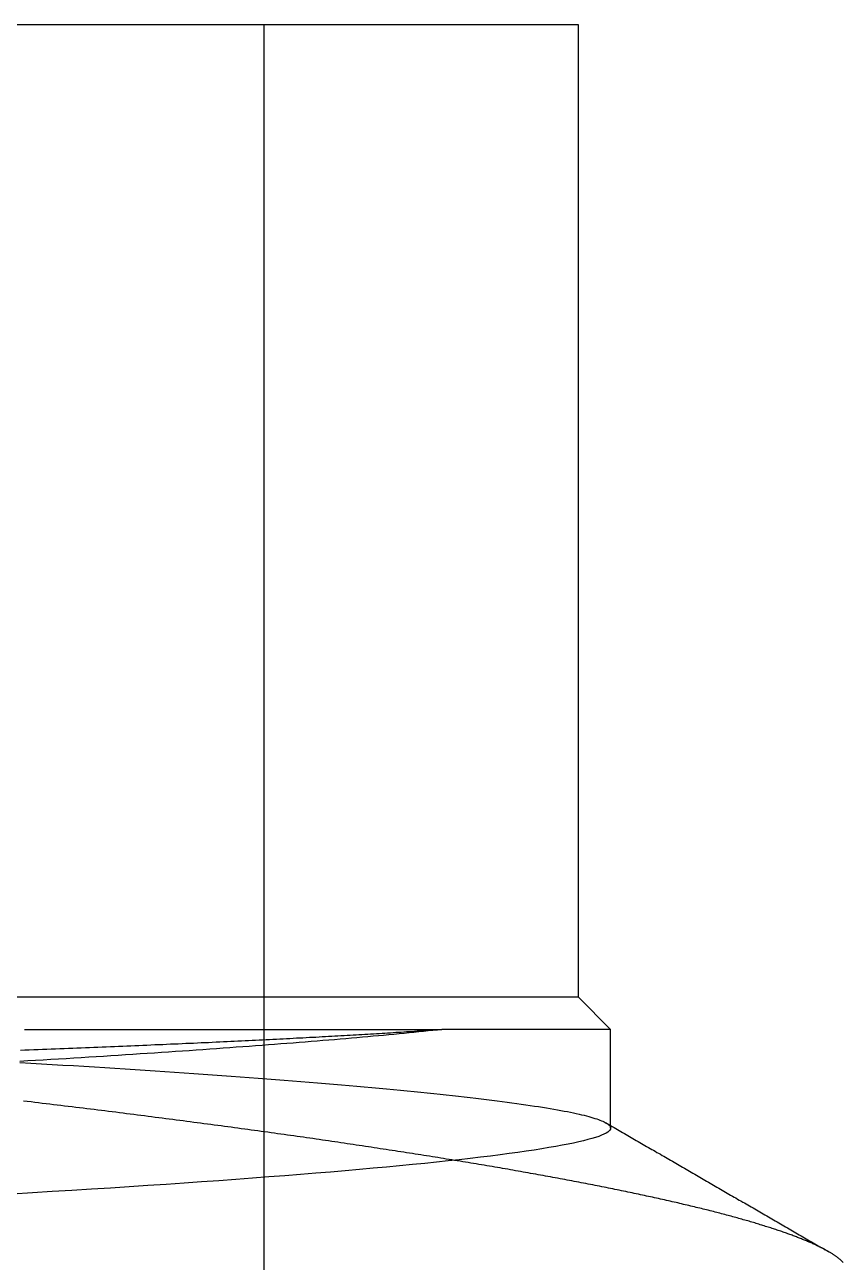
# Model space of a CAD drawing. Header units: millimetres. Extents: x 0 to 36.4, y -3.4 to 62.
# Drawn here: x 34.75 to 35.845, y 60.365 to 62.019 of the extents above; entities that cross this region are included whole.
import ezdxf

# ---------------------------------------------------------------- set-up
doc = ezdxf.new("R2010")
doc.units = ezdxf.units.MM

msp = doc.modelspace()

# ---------------------------------------------------------------- linework, layer by layer
at = {"color": 7, "linetype": 'Continuous'}
for p, q in [((35.4906, 62.0192), (32.7406, 62.0192)), ((35.0706, 60.0192), (35.0706, 62.0192)), ((35.4906, 60.7192), (35.4906, 62.0192)), ((35.4906, 60.7192), (32.7406, 60.7192)), ((35.4906, 60.7192), (35.5337, 60.6761)), ((34.7499, 60.6761), (34.7616, 60.6761)), ((34.7616, 60.6761), (34.7732, 60.6761)), ((34.7732, 60.6761), (34.7848, 60.6761)), ((34.7848, 60.6761), (34.7963, 60.6761)), ((34.7963, 60.6761), (34.8077, 60.6761)), ((34.8077, 60.6761), (34.819, 60.6761)), ((34.819, 60.6761), (34.8303, 60.6761)), ((34.8303, 60.6761), (34.8415, 60.6761)), ((34.8415, 60.6761), (34.8526, 60.6761)), ((34.8526, 60.6761), (34.8636, 60.6761)), ((34.8636, 60.6761), (34.8745, 60.6761)), ((34.8745, 60.6761), (34.8854, 60.6761)), ((34.8854, 60.6761), (34.8962, 60.6761)), ((34.8962, 60.6761), (34.9069, 60.6761)), ((34.9069, 60.6761), (34.9176, 60.6761)), ((34.9176, 60.6761), (34.9281, 60.6761)), ((34.9281, 60.6761), (34.9386, 60.6761)), ((34.9386, 60.6761), (34.949, 60.6761)), ((34.949, 60.6761), (34.9593, 60.6761)), ((34.9593, 60.6761), (34.9695, 60.6761)), ((34.9695, 60.6761), (34.9797, 60.6761)), ((34.9797, 60.6761), (34.9897, 60.6761)), ((34.9897, 60.6761), (34.9997, 60.6761)), ((34.9997, 60.6761), (35.0096, 60.6761)), ((35.0096, 60.6761), (35.0194, 60.6761)), ((35.0194, 60.6761), (35.0292, 60.6761)), ((35.0292, 60.6761), (35.0388, 60.6761)), ((35.0388, 60.6761), (35.0484, 60.6761)), ((35.0484, 60.6761), (35.0579, 60.6761)), ((35.0579, 60.6761), (35.0673, 60.6761)), ((35.0673, 60.6761), (35.0766, 60.6761)), ((35.0766, 60.6761), (35.0858, 60.6761)), ((35.0858, 60.6761), (35.095, 60.6761)), ((35.095, 60.6761), (35.104, 60.6761)), ((35.104, 60.6761), (35.113, 60.6761)), ((35.113, 60.6761), (35.1219, 60.6761)), ((35.1219, 60.6761), (35.1307, 60.6761)), ((35.1307, 60.6761), (35.1394, 60.6761)), ((35.1394, 60.6761), (35.148, 60.6761)), ((35.148, 60.6761), (35.1565, 60.6761)), ((35.1565, 60.6761), (35.1649, 60.6761)), ((35.1649, 60.6761), (35.1733, 60.6761)), ((35.1733, 60.6761), (35.1816, 60.6761)), ((35.1816, 60.6761), (35.1897, 60.6761)), ((35.1897, 60.6761), (35.1978, 60.6761)), ((35.1978, 60.6761), (35.2058, 60.6761)), ((35.2058, 60.6761), (35.2137, 60.6761)), ((35.2137, 60.6761), (35.2215, 60.6761)), ((35.2215, 60.6761), (35.2293, 60.6761)), ((35.2293, 60.6761), (35.2369, 60.6761)), ((35.2369, 60.6761), (35.2444, 60.6761)), ((35.2444, 60.6761), (35.2519, 60.6761)), ((35.2538, 60.6724), (35.2502, 60.6722)), ((35.2519, 60.6761), (35.2592, 60.6761)), ((35.2574, 60.6726), (35.2538, 60.6724)), ((35.2609, 60.6729), (35.2574, 60.6726)), ((35.2592, 60.6761), (35.2665, 60.6761)), ((35.2644, 60.6731), (35.2609, 60.6729)), ((35.2679, 60.6733), (35.2644, 60.6731)), ((35.2665, 60.6761), (35.2737, 60.6761)), ((35.2714, 60.6736), (35.2679, 60.6733)), ((35.2771, 60.6729), (35.2706, 60.6723)), ((35.2749, 60.6738), (35.2714, 60.6736)), ((35.2737, 60.6761), (35.2807, 60.6761)), ((35.2783, 60.674), (35.2749, 60.6738)), ((35.2835, 60.6735), (35.2771, 60.6729)), ((35.2817, 60.6743), (35.2783, 60.674)), ((35.2807, 60.6761), (35.2877, 60.6761)), ((35.2851, 60.6745), (35.2817, 60.6743)), ((35.2897, 60.6742), (35.2835, 60.6735)), ((35.2885, 60.6747), (35.2851, 60.6745)), ((35.2877, 60.6761), (35.2946, 60.6761)), ((35.2918, 60.6749), (35.2885, 60.6747)), ((35.296, 60.6748), (35.2897, 60.6742)), ((35.2951, 60.6752), (35.2918, 60.6749)), ((35.2946, 60.6761), (35.3014, 60.6761)), ((35.2984, 60.6754), (35.2951, 60.6752)), ((35.3021, 60.6755), (35.296, 60.6748)), ((35.3017, 60.6756), (35.2984, 60.6754)), ((35.3014, 60.6761), (35.3081, 60.6761)), ((35.3049, 60.6759), (35.3017, 60.6756)), ((35.3081, 60.6761), (35.3021, 60.6755)), ((35.3081, 60.6761), (35.3049, 60.6759)), ((35.3116, 60.6761), (35.3081, 60.6761)), ((35.315, 60.6761), (35.3116, 60.6761)), ((35.3184, 60.6761), (35.315, 60.6761)), ((35.3218, 60.6761), (35.3184, 60.6761)), ((35.3252, 60.6761), (35.3218, 60.6761)), ((35.3285, 60.6761), (35.3252, 60.6761)), ((35.3318, 60.6761), (35.3285, 60.6761)), ((35.3351, 60.6761), (35.3318, 60.6761)), ((35.3384, 60.6761), (35.3351, 60.6761)), ((35.3416, 60.6761), (35.3384, 60.6761)), ((35.3448, 60.6761), (35.3416, 60.6761)), ((35.348, 60.6761), (35.3448, 60.6761)), ((35.3511, 60.6761), (35.348, 60.6761)), ((35.3543, 60.6761), (35.3511, 60.6761)), ((35.3574, 60.6761), (35.3543, 60.6761)), ((35.3604, 60.6761), (35.3574, 60.6761)), ((35.3635, 60.6761), (35.3604, 60.6761)), ((35.3665, 60.6761), (35.3635, 60.6761)), ((35.3695, 60.6761), (35.3665, 60.6761)), ((35.3725, 60.6761), (35.3695, 60.6761)), ((35.3754, 60.6761), (35.3725, 60.6761)), ((35.3783, 60.6761), (35.3754, 60.6761)), ((35.3812, 60.6761), (35.3783, 60.6761)), ((35.3841, 60.6761), (35.3812, 60.6761)), ((35.3869, 60.6761), (35.3841, 60.6761)), ((35.3897, 60.6761), (35.3869, 60.6761)), ((35.3925, 60.6761), (35.3897, 60.6761)), ((35.3953, 60.6761), (35.3925, 60.6761)), ((35.398, 60.6761), (35.3953, 60.6761)), ((35.4007, 60.6761), (35.398, 60.6761)), ((35.4034, 60.6761), (35.4007, 60.6761)), ((35.4061, 60.6761), (35.4034, 60.6761)), ((35.4087, 60.6761), (35.4061, 60.6761)), ((35.4113, 60.6761), (35.4087, 60.6761)), ((35.4138, 60.6761), (35.4113, 60.6761)), ((35.4164, 60.6761), (35.4138, 60.6761)), ((35.4189, 60.6761), (35.4164, 60.6761)), ((35.4214, 60.6761), (35.4189, 60.6761)), ((35.4239, 60.6761), (35.4214, 60.6761)), ((35.4263, 60.6761), (35.4239, 60.6761)), ((35.4287, 60.6761), (35.4263, 60.6761)), ((35.4311, 60.6761), (35.4287, 60.6761)), ((35.4335, 60.6761), (35.4311, 60.6761)), ((35.4358, 60.6761), (35.4335, 60.6761)), ((35.4381, 60.6761), (35.4358, 60.6761)), ((35.4404, 60.6761), (35.4381, 60.6761)), ((35.4426, 60.6761), (35.4404, 60.6761)), ((35.4448, 60.6761), (35.4426, 60.6761)), ((35.447, 60.6761), (35.4448, 60.6761)), ((35.4492, 60.6761), (35.447, 60.6761)), ((35.4514, 60.6761), (35.4492, 60.6761)), ((35.4535, 60.6761), (35.4514, 60.6761)), ((35.4556, 60.6761), (35.4535, 60.6761)), ((35.4576, 60.6761), (35.4556, 60.6761)), ((35.4597, 60.6761), (35.4576, 60.6761)), ((35.4617, 60.6761), (35.4597, 60.6761)), ((35.4636, 60.6761), (35.4617, 60.6761)), ((35.4656, 60.6761), (35.4636, 60.6761)), ((35.4675, 60.6761), (35.4656, 60.6761)), ((35.4694, 60.6761), (35.4675, 60.6761)), ((35.4713, 60.6761), (35.4694, 60.6761)), ((35.4731, 60.6761), (35.4713, 60.6761)), ((35.4749, 60.6761), (35.4731, 60.6761)), ((35.4767, 60.6761), (35.4749, 60.6761)), ((35.4785, 60.6761), (35.4767, 60.6761)), ((35.4802, 60.6761), (35.4785, 60.6761)), ((35.4819, 60.6761), (35.4802, 60.6761)), ((35.4836, 60.6761), (35.4819, 60.6761)), ((35.4853, 60.6761), (35.4836, 60.6761)), ((35.4869, 60.6761), (35.4853, 60.6761)), ((35.4885, 60.6761), (35.4869, 60.6761)), ((35.49, 60.6761), (35.4885, 60.6761)), ((35.4916, 60.6761), (35.49, 60.6761)), ((35.4931, 60.6761), (35.4916, 60.6761)), ((35.4946, 60.6761), (35.4931, 60.6761)), ((35.496, 60.6761), (35.4946, 60.6761)), ((35.4975, 60.6761), (35.496, 60.6761)), ((35.4989, 60.6761), (35.4975, 60.6761)), ((35.5003, 60.6761), (35.4989, 60.6761)), ((35.5016, 60.6761), (35.5003, 60.6761)), ((35.5029, 60.6761), (35.5016, 60.6761)), ((35.5042, 60.6761), (35.5029, 60.6761)), ((35.5055, 60.6761), (35.5042, 60.6761)), ((35.5067, 60.6761), (35.5055, 60.6761)), ((35.5079, 60.6761), (35.5067, 60.6761)), ((35.5091, 60.6761), (35.5079, 60.6761)), ((35.5103, 60.6761), (35.5091, 60.6761)), ((35.5114, 60.6761), (35.5103, 60.6761)), ((35.5125, 60.6761), (35.5114, 60.6761)), ((35.5136, 60.6761), (35.5125, 60.6761)), ((35.5146, 60.6761), (35.5136, 60.6761)), ((35.5156, 60.6761), (35.5146, 60.6761)), ((35.5166, 60.6761), (35.5156, 60.6761)), ((35.5176, 60.6761), (35.5166, 60.6761)), ((35.5185, 60.6761), (35.5176, 60.6761)), ((35.5194, 60.6761), (35.5185, 60.6761)), ((35.5203, 60.6761), (35.5194, 60.6761)), ((35.5212, 60.6761), (35.5203, 60.6761)), ((35.522, 60.6761), (35.5212, 60.6761)), ((35.5228, 60.6761), (35.522, 60.6761)), ((35.5235, 60.6761), (35.5228, 60.6761)), ((35.5243, 60.6761), (35.5235, 60.6761)), ((35.525, 60.6761), (35.5243, 60.6761)), ((35.5257, 60.6761), (35.525, 60.6761)), ((35.5263, 60.6761), (35.5257, 60.6761)), ((35.527, 60.6761), (35.5263, 60.6761)), ((35.5276, 60.6761), (35.527, 60.6761)), ((35.5281, 60.6761), (35.5276, 60.6761)), ((35.5287, 60.6761), (35.5281, 60.6761)), ((35.5292, 60.6761), (35.5287, 60.6761)), ((35.5297, 60.6761), (35.5292, 60.6761)), ((35.5301, 60.6761), (35.5297, 60.6761)), ((35.5306, 60.6761), (35.5301, 60.6761)), ((35.531, 60.6761), (35.5306, 60.6761)), ((35.5313, 60.6761), (35.531, 60.6761)), ((35.5317, 60.6761), (35.5313, 60.6761)), ((35.532, 60.6761), (35.5317, 60.6761)), ((35.5323, 60.6761), (35.532, 60.6761)), ((35.5326, 60.6761), (35.5323, 60.6761)), ((35.5328, 60.6761), (35.5326, 60.6761)), ((35.533, 60.6761), (35.5328, 60.6761)), ((35.5332, 60.6761), (35.533, 60.6761)), ((35.5334, 60.6761), (35.5332, 60.6761)), ((35.5336, 60.6761), (35.5334, 60.6761)), ((35.5337, 60.6761), (35.5336, 60.6761)), ((35.5337, 60.5445), (35.5337, 60.6761)), ((34.9347, 60.6559), (34.9295, 60.6557)), ((34.9399, 60.6561), (34.9347, 60.6559)), ((34.9452, 60.6564), (34.9399, 60.6561)), ((34.9503, 60.6566), (34.9452, 60.6564)), ((34.9555, 60.6568), (34.9503, 60.6566)), ((34.9607, 60.657), (34.9555, 60.6568)), ((34.9658, 60.6573), (34.9607, 60.657)), ((34.9709, 60.6575), (34.9658, 60.6573)), ((34.976, 60.6577), (34.9709, 60.6575)), ((34.981, 60.658), (34.976, 60.6577)), ((34.9861, 60.6582), (34.981, 60.658)), ((34.9911, 60.6584), (34.9861, 60.6582)), ((34.9961, 60.6586), (34.9911, 60.6584)), ((35.001, 60.6589), (34.9961, 60.6586)), ((35.006, 60.6591), (35.001, 60.6589)), ((35.0109, 60.6593), (35.006, 60.6591)), ((35.0158, 60.6595), (35.0109, 60.6593)), ((35.0207, 60.6598), (35.0158, 60.6595)), ((35.0256, 60.66), (35.0207, 60.6598)), ((35.0304, 60.6602), (35.0256, 60.66)), ((35.0352, 60.6605), (35.0304, 60.6602)), ((35.04, 60.6607), (35.0352, 60.6605)), ((35.0448, 60.6609), (35.04, 60.6607)), ((35.0495, 60.6612), (35.0448, 60.6609)), ((35.0542, 60.6614), (35.0495, 60.6612)), ((35.0589, 60.6616), (35.0542, 60.6614)), ((35.0636, 60.6618), (35.0589, 60.6616)), ((35.0683, 60.6621), (35.0636, 60.6618)), ((35.0729, 60.6623), (35.0683, 60.6621)), ((35.0775, 60.6625), (35.0729, 60.6623)), ((35.0844, 60.6562), (35.076, 60.6556)), ((35.0821, 60.6628), (35.0775, 60.6625)), ((35.0867, 60.663), (35.0821, 60.6628)), ((35.0927, 60.6569), (35.0844, 60.6562)), ((35.0912, 60.6632), (35.0867, 60.663)), ((35.0957, 60.6634), (35.0912, 60.6632)), ((35.1009, 60.6575), (35.0927, 60.6569)), ((35.1002, 60.6637), (35.0957, 60.6634)), ((35.1047, 60.6639), (35.1002, 60.6637)), ((35.1091, 60.6581), (35.1009, 60.6575)), ((35.1091, 60.6641), (35.1047, 60.6639)), ((35.1136, 60.6644), (35.1091, 60.6641)), ((35.1172, 60.6588), (35.1091, 60.6581)), ((35.118, 60.6646), (35.1136, 60.6644)), ((35.1253, 60.6594), (35.1172, 60.6588)), ((35.1223, 60.6648), (35.118, 60.6646)), ((35.1267, 60.665), (35.1223, 60.6648)), ((35.1332, 60.6601), (35.1253, 60.6594)), ((35.131, 60.6653), (35.1267, 60.665)), ((35.1353, 60.6655), (35.131, 60.6653)), ((35.1411, 60.6607), (35.1332, 60.6601)), ((35.1396, 60.6657), (35.1353, 60.6655)), ((35.1439, 60.666), (35.1396, 60.6657)), ((35.149, 60.6614), (35.1411, 60.6607)), ((35.1481, 60.6662), (35.1439, 60.666)), ((35.1524, 60.6664), (35.1481, 60.6662)), ((35.1567, 60.662), (35.149, 60.6614)), ((35.1566, 60.6667), (35.1524, 60.6664)), ((35.1607, 60.6669), (35.1566, 60.6667)), ((35.1644, 60.6626), (35.1567, 60.662)), ((35.1649, 60.6671), (35.1607, 60.6669)), ((35.172, 60.6633), (35.1644, 60.6626)), ((35.169, 60.6673), (35.1649, 60.6671)), ((35.1731, 60.6676), (35.169, 60.6673)), ((35.1796, 60.6639), (35.172, 60.6633)), ((35.1772, 60.6678), (35.1731, 60.6676)), ((35.1812, 60.668), (35.1772, 60.6678)), ((35.187, 60.6646), (35.1796, 60.6639)), ((35.1853, 60.6683), (35.1812, 60.668)), ((35.1893, 60.6685), (35.1853, 60.6683)), ((35.1944, 60.6652), (35.187, 60.6646)), ((35.1933, 60.6687), (35.1893, 60.6685)), ((35.1972, 60.669), (35.1933, 60.6687)), ((35.2017, 60.6658), (35.1944, 60.6652)), ((35.2012, 60.6692), (35.1972, 60.669)), ((35.2051, 60.6694), (35.2012, 60.6692)), ((35.209, 60.6665), (35.2017, 60.6658)), ((35.209, 60.6696), (35.2051, 60.6694)), ((35.2128, 60.6699), (35.209, 60.6696)), ((35.2161, 60.6671), (35.209, 60.6665)), ((35.2167, 60.6701), (35.2128, 60.6699)), ((35.2232, 60.6678), (35.2161, 60.6671)), ((35.2205, 60.6703), (35.2167, 60.6701)), ((35.2243, 60.6706), (35.2205, 60.6703)), ((35.2302, 60.6684), (35.2232, 60.6678)), ((35.228, 60.6708), (35.2243, 60.6706)), ((35.2318, 60.671), (35.228, 60.6708)), ((35.2371, 60.6691), (35.2302, 60.6684)), ((35.2355, 60.6713), (35.2318, 60.671)), ((35.2392, 60.6715), (35.2355, 60.6713)), ((35.244, 60.6697), (35.2371, 60.6691)), ((35.2429, 60.6717), (35.2392, 60.6715)), ((35.2465, 60.672), (35.2429, 60.6717)), ((35.2508, 60.6703), (35.244, 60.6697)), ((35.2502, 60.6722), (35.2465, 60.672)), ((35.2575, 60.671), (35.2508, 60.6703)), ((35.2641, 60.6716), (35.2575, 60.671)), ((35.2706, 60.6723), (35.2641, 60.6716)), ((34.7504, 60.6485), (34.7445, 60.6483)), ((34.7563, 60.6487), (34.7504, 60.6485)), ((34.7622, 60.6489), (34.7563, 60.6487)), ((34.7681, 60.6492), (34.7622, 60.6489)), ((34.7739, 60.6494), (34.7681, 60.6492)), ((34.7797, 60.6496), (34.7739, 60.6494)), ((34.7855, 60.6498), (34.7797, 60.6496)), ((34.7913, 60.6501), (34.7855, 60.6498)), ((34.7971, 60.6503), (34.7913, 60.6501)), ((34.8028, 60.6505), (34.7971, 60.6503)), ((34.8086, 60.6507), (34.8028, 60.6505)), ((34.8143, 60.651), (34.8086, 60.6507)), ((34.82, 60.6512), (34.8143, 60.651)), ((34.8256, 60.6514), (34.82, 60.6512)), ((34.8313, 60.6516), (34.8256, 60.6514)), ((34.8369, 60.6518), (34.8313, 60.6516)), ((34.8457, 60.6397), (34.8358, 60.6391)), ((34.8425, 60.6521), (34.8369, 60.6518)), ((34.8481, 60.6523), (34.8425, 60.6521)), ((34.8556, 60.6403), (34.8457, 60.6397)), ((34.8537, 60.6525), (34.8481, 60.6523)), ((34.8592, 60.6527), (34.8537, 60.6525)), ((34.8655, 60.641), (34.8556, 60.6403)), ((34.8647, 60.653), (34.8592, 60.6527)), ((34.8702, 60.6532), (34.8647, 60.653)), ((34.8753, 60.6416), (34.8655, 60.641)), ((34.8757, 60.6534), (34.8702, 60.6532)), ((34.8851, 60.6422), (34.8753, 60.6416)), ((34.8812, 60.6536), (34.8757, 60.6534)), ((34.8866, 60.6539), (34.8812, 60.6536)), ((34.8948, 60.6429), (34.8851, 60.6422)), ((34.8921, 60.6541), (34.8866, 60.6539)), ((34.8975, 60.6543), (34.8921, 60.6541)), ((34.9044, 60.6435), (34.8948, 60.6429)), ((34.9028, 60.6545), (34.8975, 60.6543)), ((34.9082, 60.6548), (34.9028, 60.6545)), ((34.914, 60.6441), (34.9044, 60.6435)), ((34.9136, 60.655), (34.9082, 60.6548)), ((34.9189, 60.6552), (34.9136, 60.655)), ((34.9235, 60.6447), (34.914, 60.6441)), ((34.9242, 60.6555), (34.9189, 60.6552)), ((34.933, 60.6454), (34.9235, 60.6447)), ((34.9295, 60.6557), (34.9242, 60.6555)), ((34.9424, 60.646), (34.933, 60.6454)), ((34.9517, 60.6466), (34.9424, 60.646)), ((34.961, 60.6473), (34.9517, 60.6466)), ((34.9702, 60.6479), (34.961, 60.6473)), ((34.9794, 60.6486), (34.9702, 60.6479)), ((34.9885, 60.6492), (34.9794, 60.6486)), ((34.9975, 60.6498), (34.9885, 60.6492)), ((35.0065, 60.6505), (34.9975, 60.6498)), ((35.0154, 60.6511), (35.0065, 60.6505)), ((35.0243, 60.6517), (35.0154, 60.6511)), ((35.033, 60.6524), (35.0243, 60.6517)), ((35.0418, 60.653), (35.033, 60.6524)), ((35.0504, 60.6537), (35.0418, 60.653)), ((35.059, 60.6543), (35.0504, 60.6537)), ((35.0675, 60.6549), (35.059, 60.6543)), ((35.076, 60.6556), (35.0675, 60.6549)), ((34.7435, 60.6322), (34.7581, 60.6313)), ((34.7541, 60.6341), (34.7436, 60.6335)), ((34.7645, 60.6347), (34.7541, 60.6341)), ((34.7581, 60.6313), (34.7726, 60.6304)), ((34.7748, 60.6354), (34.7645, 60.6347)), ((34.7726, 60.6304), (34.7869, 60.6296)), ((34.7851, 60.636), (34.7748, 60.6354)), ((34.7953, 60.6366), (34.7851, 60.636)), ((34.7869, 60.6296), (34.8012, 60.6287)), ((34.8055, 60.6372), (34.7953, 60.6366)), ((34.8012, 60.6287), (34.8153, 60.6279)), ((34.8156, 60.6378), (34.8055, 60.6372)), ((34.8153, 60.6279), (34.8293, 60.627)), ((34.8257, 60.6385), (34.8156, 60.6378)), ((34.8358, 60.6391), (34.8257, 60.6385)), ((34.8293, 60.627), (34.8433, 60.6261)), ((34.8433, 60.6261), (34.8571, 60.6252)), ((34.8571, 60.6252), (34.8708, 60.6244)), ((34.8708, 60.6244), (34.8844, 60.6235)), ((34.8844, 60.6235), (34.8979, 60.6226)), ((34.8979, 60.6226), (34.9112, 60.6217)), ((34.9112, 60.6217), (34.9245, 60.6209)), ((34.9245, 60.6209), (34.9376, 60.62)), ((34.9376, 60.62), (34.9506, 60.6191)), ((34.9506, 60.6191), (34.9635, 60.6182)), ((34.9635, 60.6182), (34.9763, 60.6173)), ((34.9763, 60.6173), (34.989, 60.6164)), ((34.989, 60.6164), (35.0015, 60.6155)), ((35.0015, 60.6155), (35.0139, 60.6147)), ((35.0139, 60.6147), (35.0262, 60.6138)), ((35.0262, 60.6138), (35.0383, 60.6129)), ((35.0383, 60.6129), (35.0503, 60.612)), ((35.0503, 60.612), (35.0622, 60.6111)), ((35.0622, 60.6111), (35.0739, 60.6102)), ((35.0739, 60.6102), (35.0856, 60.6093)), ((35.0856, 60.6093), (35.0971, 60.6084)), ((35.0971, 60.6084), (35.1084, 60.6075)), ((35.1084, 60.6075), (35.1196, 60.6066)), ((35.1196, 60.6066), (35.1307, 60.6057)), ((35.1307, 60.6057), (35.1416, 60.6048)), ((35.1416, 60.6048), (35.1524, 60.6039)), ((35.1524, 60.6039), (35.1631, 60.603)), ((35.1631, 60.603), (35.1736, 60.6021)), ((35.1736, 60.6021), (35.184, 60.6012)), ((35.184, 60.6012), (35.1942, 60.6004)), ((35.1942, 60.6004), (35.2043, 60.5995)), ((35.2043, 60.5995), (35.2143, 60.5986)), ((35.2143, 60.5986), (35.2241, 60.5977)), ((35.2241, 60.5977), (35.2338, 60.5968)), ((35.2338, 60.5968), (35.2433, 60.5959)), ((35.2433, 60.5959), (35.2526, 60.595)), ((35.2526, 60.595), (35.2618, 60.5941)), ((35.2618, 60.5941), (35.2709, 60.5932)), ((35.2709, 60.5932), (35.2798, 60.5923)), ((35.2798, 60.5923), (35.2886, 60.5914)), ((35.2886, 60.5914), (35.2972, 60.5905)), ((35.2972, 60.5905), (35.3057, 60.5896)), ((34.7536, 60.5799), (34.7486, 60.5805)), ((34.7586, 60.5793), (34.7536, 60.5799)), ((34.7636, 60.5787), (34.7586, 60.5793)), ((34.7686, 60.5781), (34.7636, 60.5787)), ((34.7736, 60.5775), (34.7686, 60.5781)), ((34.7786, 60.5769), (34.7736, 60.5775)), ((34.7836, 60.5763), (34.7786, 60.5769)), ((34.7886, 60.5757), (34.7836, 60.5763)), ((34.7936, 60.5751), (34.7886, 60.5757)), ((34.7985, 60.5745), (34.7936, 60.5751)), ((34.8035, 60.5739), (34.7985, 60.5745)), ((34.8084, 60.5733), (34.8035, 60.5739)), ((34.8134, 60.5727), (34.8084, 60.5733)), ((35.3057, 60.5896), (35.314, 60.5888)), ((35.314, 60.5888), (35.3222, 60.5879)), ((35.3222, 60.5879), (35.3302, 60.587)), ((35.3302, 60.587), (35.338, 60.5861)), ((35.338, 60.5861), (35.3458, 60.5852)), ((35.3458, 60.5852), (35.3533, 60.5843)), ((35.3533, 60.5843), (35.3607, 60.5835)), ((35.3607, 60.5835), (35.3679, 60.5826)), ((35.3679, 60.5826), (35.375, 60.5817)), ((35.375, 60.5817), (35.382, 60.5808)), ((35.382, 60.5808), (35.3887, 60.58)), ((35.3887, 60.58), (35.3954, 60.5791)), ((35.3954, 60.5791), (35.4018, 60.5782)), ((35.4018, 60.5782), (35.4081, 60.5774)), ((35.4081, 60.5774), (35.4143, 60.5765)), ((35.4143, 60.5765), (35.4203, 60.5757)), ((35.4203, 60.5757), (35.4261, 60.5748)), ((35.4261, 60.5748), (35.4318, 60.5739)), ((35.4318, 60.5739), (35.4373, 60.5731)), ((35.4373, 60.5731), (35.4427, 60.5722)), ((34.8183, 60.5721), (34.8134, 60.5727)), ((34.8232, 60.5715), (34.8183, 60.5721)), ((34.8281, 60.5709), (34.8232, 60.5715)), ((34.833, 60.5703), (34.8281, 60.5709)), ((34.8379, 60.5697), (34.833, 60.5703)), ((34.8428, 60.5691), (34.8379, 60.5697)), ((34.8477, 60.5685), (34.8428, 60.5691)), ((34.8526, 60.5679), (34.8477, 60.5685)), ((34.8574, 60.5673), (34.8526, 60.5679)), ((34.8623, 60.5667), (34.8574, 60.5673)), ((34.8671, 60.5661), (34.8623, 60.5667)), ((34.872, 60.5655), (34.8671, 60.5661)), ((34.8768, 60.5649), (34.872, 60.5655)), ((34.8816, 60.5643), (34.8768, 60.5649)), ((34.8864, 60.5637), (34.8816, 60.5643)), ((34.8912, 60.5631), (34.8864, 60.5637)), ((34.896, 60.5625), (34.8912, 60.5631)), ((34.9008, 60.5619), (34.896, 60.5625)), ((34.9056, 60.5613), (34.9008, 60.5619)), ((34.9103, 60.5606), (34.9056, 60.5613)), ((34.9151, 60.56), (34.9103, 60.5606)), ((34.9198, 60.5594), (34.9151, 60.56)), ((34.9246, 60.5588), (34.9198, 60.5594)), ((34.9293, 60.5582), (34.9246, 60.5588)), ((34.934, 60.5576), (34.9293, 60.5582)), ((34.9387, 60.557), (34.934, 60.5576)), ((34.9434, 60.5564), (34.9387, 60.557)), ((35.4427, 60.5722), (35.4479, 60.5714)), ((35.4479, 60.5714), (35.453, 60.5706)), ((35.453, 60.5706), (35.4579, 60.5697)), ((35.4579, 60.5697), (35.4626, 60.5689)), ((35.4626, 60.5689), (35.4672, 60.568)), ((35.4672, 60.568), (35.4716, 60.5672)), ((35.4716, 60.5672), (35.4759, 60.5664)), ((35.4759, 60.5664), (35.48, 60.5655)), ((35.48, 60.5655), (35.484, 60.5647)), ((35.484, 60.5647), (35.4878, 60.5639)), ((35.4878, 60.5639), (35.4915, 60.5631)), ((35.4915, 60.5631), (35.495, 60.5623)), ((35.495, 60.5623), (35.4983, 60.5615)), ((35.4983, 60.5615), (35.5015, 60.5606)), ((35.5015, 60.5606), (35.5045, 60.5598)), ((35.5045, 60.5598), (35.5074, 60.559)), ((35.5074, 60.559), (35.5101, 60.5582)), ((35.5101, 60.5582), (35.5127, 60.5574)), ((35.5127, 60.5574), (35.5151, 60.5567)), ((35.5151, 60.5567), (35.5174, 60.5559)), ((34.9481, 60.5558), (34.9434, 60.5564)), ((34.9528, 60.5552), (34.9481, 60.5558)), ((34.9575, 60.5546), (34.9528, 60.5552)), ((34.9621, 60.554), (34.9575, 60.5546)), ((34.9668, 60.5534), (34.9621, 60.554)), ((34.9714, 60.5528), (34.9668, 60.5534)), ((34.9761, 60.5521), (34.9714, 60.5528)), ((34.9807, 60.5515), (34.9761, 60.5521)), ((34.9853, 60.5509), (34.9807, 60.5515)), ((34.9899, 60.5503), (34.9853, 60.5509)), ((34.9945, 60.5497), (34.9899, 60.5503)), ((34.9991, 60.5491), (34.9945, 60.5497)), ((35.0036, 60.5485), (34.9991, 60.5491)), ((35.0082, 60.5479), (35.0036, 60.5485)), ((35.0127, 60.5473), (35.0082, 60.5479)), ((35.0173, 60.5467), (35.0127, 60.5473)), ((35.0218, 60.5461), (35.0173, 60.5467)), ((35.0263, 60.5455), (35.0218, 60.5461)), ((35.0308, 60.5448), (35.0263, 60.5455)), ((35.0353, 60.5442), (35.0308, 60.5448)), ((35.0398, 60.5436), (35.0353, 60.5442)), ((35.0443, 60.543), (35.0398, 60.5436)), ((35.0487, 60.5424), (35.0443, 60.543)), ((35.0532, 60.5418), (35.0487, 60.5424)), ((35.0576, 60.5412), (35.0532, 60.5418)), ((35.062, 60.5406), (35.0576, 60.5412)), ((35.0665, 60.54), (35.062, 60.5406)), ((35.0709, 60.5394), (35.0665, 60.54)), ((35.5174, 60.5559), (35.5195, 60.5551)), ((35.5195, 60.5551), (35.5215, 60.5543)), ((35.5215, 60.5543), (35.5233, 60.5535)), ((35.5233, 60.5535), (35.525, 60.5528)), ((35.525, 60.5528), (35.5265, 60.552)), ((35.5265, 60.552), (35.5279, 60.5512)), ((35.5279, 60.5512), (35.5291, 60.5505)), ((35.528, 60.5512), (35.5279, 60.5512)), ((35.528, 60.5512), (35.5282, 60.551)), ((35.5282, 60.551), (35.5284, 60.5509)), ((35.5285, 60.5509), (35.5284, 60.5509)), ((35.5284, 60.5509), (35.5285, 60.5509)), ((35.5285, 60.5509), (35.5286, 60.5508)), ((35.5286, 60.5508), (35.5287, 60.5508)), ((35.5287, 60.5508), (35.5287, 60.5507)), ((35.5287, 60.5508), (35.5289, 60.5506)), ((35.5289, 60.5506), (35.5291, 60.5505)), ((35.5291, 60.5505), (35.5302, 60.5497)), ((35.5292, 60.5505), (35.5291, 60.5505)), ((35.5291, 60.5505), (35.5292, 60.5505)), ((35.5292, 60.5505), (35.5293, 60.5504)), ((35.5293, 60.5504), (35.5294, 60.5504)), ((35.5294, 60.5504), (35.5294, 60.5503)), ((35.5294, 60.5504), (35.5296, 60.5503)), ((35.5296, 60.5503), (35.5296, 60.5502)), ((35.5296, 60.5503), (35.5299, 60.5501)), ((35.5315, 60.5405), (35.5298, 60.5391)), ((35.5299, 60.5501), (35.5301, 60.5499)), ((35.5301, 60.5499), (35.5302, 60.5497)), ((35.5302, 60.5497), (35.5303, 60.5498)), ((35.5302, 60.5497), (35.5311, 60.549)), ((35.5303, 60.5498), (35.5304, 60.5498)), ((35.5304, 60.5498), (35.5306, 60.5497)), ((35.5306, 60.5497), (35.5308, 60.5495)), ((35.5308, 60.5495), (35.5309, 60.5495)), ((35.5309, 60.5495), (35.531, 60.5494)), ((35.531, 60.5494), (35.5311, 60.5494)), ((35.5311, 60.5494), (35.5312, 60.5493)), ((35.5311, 60.549), (35.5319, 60.5482)), ((35.5312, 60.5493), (35.5313, 60.5493)), ((35.5313, 60.5493), (35.5314, 60.5492)), ((35.5314, 60.5492), (35.5316, 60.5492)), ((35.5327, 60.5418), (35.5315, 60.5405)), ((35.5316, 60.5492), (35.5318, 60.549)), ((35.5318, 60.549), (35.5319, 60.5482)), ((35.5319, 60.5482), (35.532, 60.5488)), ((35.5319, 60.5482), (35.5326, 60.5475)), ((35.532, 60.5488), (35.5321, 60.5488)), ((35.5321, 60.5488), (35.5322, 60.5488)), ((35.5322, 60.5488), (35.5322, 60.5487)), ((35.5322, 60.5488), (35.5325, 60.5485)), ((35.5325, 60.5485), (35.5326, 60.5475)), ((35.5326, 60.5475), (35.5329, 60.5483)), ((35.5326, 60.5475), (35.5331, 60.5467)), ((35.5335, 60.5432), (35.5327, 60.5418)), ((35.533, 60.5483), (35.5329, 60.5483)), ((35.5329, 60.5483), (35.533, 60.5483)), ((35.533, 60.5483), (35.5331, 60.5482)), ((35.5331, 60.5482), (35.5332, 60.5482)), ((35.5331, 60.5467), (35.5334, 60.546)), ((35.5332, 60.5482), (35.5332, 60.5481)), ((35.5332, 60.5482), (35.5335, 60.548)), ((35.5334, 60.546), (35.5336, 60.5453)), ((35.5335, 60.548), (35.5336, 60.548)), ((35.5337, 60.5445), (35.5335, 60.5432)), ((35.5336, 60.548), (35.5336, 60.5479)), ((35.5336, 60.5479), (35.5337, 60.5479)), ((35.5336, 60.5453), (35.5337, 60.5445)), ((35.5337, 60.5479), (35.536, 60.5465)), ((35.536, 60.5465), (35.5383, 60.5452)), ((35.5383, 60.5452), (35.5406, 60.5439)), ((35.5406, 60.5439), (35.5429, 60.5426)), ((35.5429, 60.5426), (35.5452, 60.5412)), ((35.5452, 60.5412), (35.5475, 60.5399)), ((35.0753, 60.5388), (35.0709, 60.5394)), ((35.0797, 60.5382), (35.0753, 60.5388)), ((35.084, 60.5375), (35.0797, 60.5382)), ((35.0884, 60.5369), (35.084, 60.5375)), ((35.0927, 60.5363), (35.0884, 60.5369)), ((35.0971, 60.5357), (35.0927, 60.5363)), ((35.1014, 60.5351), (35.0971, 60.5357)), ((35.1057, 60.5345), (35.1014, 60.5351)), ((35.11, 60.5339), (35.1057, 60.5345)), ((35.1143, 60.5333), (35.11, 60.5339)), ((35.1186, 60.5327), (35.1143, 60.5333)), ((35.1228, 60.5321), (35.1186, 60.5327)), ((35.1271, 60.5315), (35.1228, 60.5321)), ((35.1313, 60.5309), (35.1271, 60.5315)), ((35.1356, 60.5303), (35.1313, 60.5309)), ((35.1398, 60.5296), (35.1356, 60.5303)), ((35.144, 60.529), (35.1398, 60.5296)), ((35.1482, 60.5284), (35.144, 60.529)), ((35.1524, 60.5278), (35.1482, 60.5284)), ((35.1565, 60.5272), (35.1524, 60.5278)), ((35.1607, 60.5266), (35.1565, 60.5272)), ((35.1648, 60.526), (35.1607, 60.5266)), ((35.169, 60.5254), (35.1648, 60.526)), ((35.1731, 60.5248), (35.169, 60.5254)), ((35.1772, 60.5242), (35.1731, 60.5248)), ((35.1813, 60.5236), (35.1772, 60.5242)), ((35.1854, 60.523), (35.1813, 60.5236)), ((35.4843, 60.5244), (35.4769, 60.5229)), ((35.4912, 60.526), (35.4843, 60.5244)), ((35.4976, 60.5275), (35.4912, 60.526)), ((35.5034, 60.529), (35.4976, 60.5275)), ((35.5087, 60.5304), (35.5034, 60.529)), ((35.5135, 60.5319), (35.5087, 60.5304)), ((35.5178, 60.5334), (35.5135, 60.5319)), ((35.5216, 60.5348), (35.5178, 60.5334)), ((35.5248, 60.5362), (35.5216, 60.5348)), ((35.5276, 60.5377), (35.5248, 60.5362)), ((35.5298, 60.5391), (35.5276, 60.5377)), ((35.5475, 60.5399), (35.5498, 60.5386)), ((35.5498, 60.5386), (35.5521, 60.5373)), ((35.5521, 60.5373), (35.5544, 60.5359)), ((35.5544, 60.5359), (35.5567, 60.5346)), ((35.5567, 60.5346), (35.5589, 60.5333)), ((35.5589, 60.5333), (35.5612, 60.5319)), ((35.5612, 60.5319), (35.5635, 60.5306)), ((35.5635, 60.5306), (35.5658, 60.5293)), ((35.5658, 60.5293), (35.5681, 60.528)), ((35.5681, 60.528), (35.5704, 60.5266)), ((35.5704, 60.5266), (35.5727, 60.5253)), ((35.5727, 60.5253), (35.575, 60.524)), ((35.575, 60.524), (35.5773, 60.5226)), ((35.1895, 60.5224), (35.1854, 60.523)), ((35.1935, 60.5218), (35.1895, 60.5224)), ((35.1976, 60.5212), (35.1935, 60.5218)), ((35.2016, 60.5206), (35.1976, 60.5212)), ((35.2057, 60.52), (35.2016, 60.5206)), ((35.2097, 60.5194), (35.2057, 60.52)), ((35.2137, 60.5188), (35.2097, 60.5194)), ((35.2177, 60.5182), (35.2137, 60.5188)), ((35.2217, 60.5176), (35.2177, 60.5182)), ((35.2257, 60.5169), (35.2217, 60.5176)), ((35.2296, 60.5163), (35.2257, 60.5169)), ((35.2336, 60.5157), (35.2296, 60.5163)), ((35.2375, 60.5151), (35.2336, 60.5157)), ((35.2415, 60.5145), (35.2375, 60.5151)), ((35.2454, 60.5139), (35.2415, 60.5145)), ((35.2493, 60.5133), (35.2454, 60.5139)), ((35.2532, 60.5127), (35.2493, 60.5133)), ((35.2571, 60.5121), (35.2532, 60.5127)), ((35.2609, 60.5115), (35.2571, 60.5121)), ((35.2648, 60.5109), (35.2609, 60.5115)), ((35.2686, 60.5103), (35.2648, 60.5109)), ((35.2725, 60.5097), (35.2686, 60.5103)), ((35.2763, 60.5091), (35.2725, 60.5097)), ((35.2801, 60.5085), (35.2763, 60.5091)), ((35.2839, 60.5079), (35.2801, 60.5085)), ((35.2877, 60.5073), (35.2839, 60.5079)), ((35.2915, 60.5067), (35.2877, 60.5073)), ((35.373, 60.5071), (35.3596, 60.5055)), ((35.3858, 60.5087), (35.373, 60.5071)), ((35.398, 60.5103), (35.3858, 60.5087)), ((35.4098, 60.5119), (35.398, 60.5103)), ((35.421, 60.5135), (35.4098, 60.5119)), ((35.4316, 60.5151), (35.421, 60.5135)), ((35.4417, 60.5167), (35.4316, 60.5151)), ((35.4513, 60.5183), (35.4417, 60.5167)), ((35.4604, 60.5198), (35.4513, 60.5183)), ((35.4689, 60.5214), (35.4604, 60.5198)), ((35.4769, 60.5229), (35.4689, 60.5214)), ((35.5773, 60.5226), (35.5796, 60.5213)), ((35.5796, 60.5213), (35.5819, 60.52)), ((35.5819, 60.52), (35.5842, 60.5187)), ((35.5842, 60.5187), (35.5865, 60.5173)), ((35.5865, 60.5173), (35.5888, 60.516)), ((35.5888, 60.516), (35.5911, 60.5147)), ((35.5911, 60.5147), (35.5934, 60.5134)), ((35.5934, 60.5134), (35.5957, 60.512)), ((35.5957, 60.512), (35.598, 60.5107)), ((35.598, 60.5107), (35.6003, 60.5094)), ((35.6003, 60.5094), (35.6025, 60.508)), ((35.6025, 60.508), (35.6048, 60.5067)), ((35.2162, 60.4907), (35.1977, 60.489)), ((35.2342, 60.4924), (35.2162, 60.4907)), ((35.2516, 60.494), (35.2342, 60.4924)), ((35.2686, 60.4957), (35.2516, 60.494)), ((35.2851, 60.4973), (35.2686, 60.4957)), ((35.301, 60.499), (35.2851, 60.4973)), ((35.2953, 60.5061), (35.2915, 60.5067)), ((35.299, 60.5055), (35.2953, 60.5061)), ((35.3028, 60.5049), (35.299, 60.5055)), ((35.3165, 60.5006), (35.301, 60.499)), ((35.3065, 60.5043), (35.3028, 60.5049)), ((35.3103, 60.5037), (35.3065, 60.5043)), ((35.314, 60.5031), (35.3103, 60.5037)), ((35.3177, 60.5025), (35.314, 60.5031)), ((35.3314, 60.5022), (35.3165, 60.5006)), ((35.3214, 60.5019), (35.3177, 60.5025)), ((35.325, 60.5013), (35.3214, 60.5019)), ((35.3287, 60.5007), (35.325, 60.5013)), ((35.3324, 60.5001), (35.3287, 60.5007)), ((35.3458, 60.5039), (35.3314, 60.5022)), ((35.336, 60.4995), (35.3324, 60.5001)), ((35.3396, 60.4989), (35.336, 60.4995)), ((35.3433, 60.4983), (35.3396, 60.4989)), ((35.3469, 60.4977), (35.3433, 60.4983)), ((35.3596, 60.5055), (35.3458, 60.5039)), ((35.3505, 60.4971), (35.3469, 60.4977)), ((35.3541, 60.4965), (35.3505, 60.4971)), ((35.3576, 60.4959), (35.3541, 60.4965)), ((35.3612, 60.4953), (35.3576, 60.4959)), ((35.3648, 60.4947), (35.3612, 60.4953)), ((35.3683, 60.4941), (35.3648, 60.4947)), ((35.3718, 60.4935), (35.3683, 60.4941)), ((35.3754, 60.4929), (35.3718, 60.4935)), ((35.3789, 60.4923), (35.3754, 60.4929)), ((35.3824, 60.4917), (35.3789, 60.4923)), ((35.3859, 60.4911), (35.3824, 60.4917)), ((35.3893, 60.4905), (35.3859, 60.4911)), ((35.3928, 60.4899), (35.3893, 60.4905)), ((35.6048, 60.5067), (35.6071, 60.5054)), ((35.6071, 60.5054), (35.6094, 60.5041)), ((35.6094, 60.5041), (35.6117, 60.5027)), ((35.6117, 60.5027), (35.614, 60.5014)), ((35.614, 60.5014), (35.6163, 60.5001)), ((35.6163, 60.5001), (35.6186, 60.4987)), ((35.6186, 60.4987), (35.6209, 60.4974)), ((35.6209, 60.4974), (35.6232, 60.4961)), ((35.6232, 60.4961), (35.6255, 60.4948)), ((35.6255, 60.4948), (35.6278, 60.4934)), ((35.6278, 60.4934), (35.6301, 60.4921)), ((35.6301, 60.4921), (35.6324, 60.4908)), ((35.6324, 60.4908), (35.6347, 60.4895)), ((35.0098, 60.4741), (34.9867, 60.4725)), ((35.0325, 60.4758), (35.0098, 60.4741)), ((35.0548, 60.4774), (35.0325, 60.4758)), ((35.0766, 60.4791), (35.0548, 60.4774)), ((35.098, 60.4808), (35.0766, 60.4791)), ((35.1189, 60.4824), (35.098, 60.4808)), ((35.1393, 60.4841), (35.1189, 60.4824)), ((35.1592, 60.4857), (35.1393, 60.4841)), ((35.1787, 60.4874), (35.1592, 60.4857)), ((35.1977, 60.489), (35.1787, 60.4874)), ((35.3962, 60.4893), (35.3928, 60.4899)), ((35.3997, 60.4887), (35.3962, 60.4893)), ((35.4031, 60.4881), (35.3997, 60.4887)), ((35.4065, 60.4875), (35.4031, 60.4881)), ((35.4099, 60.4869), (35.4065, 60.4875)), ((35.4133, 60.4863), (35.4099, 60.4869)), ((35.4167, 60.4857), (35.4133, 60.4863)), ((35.4201, 60.4851), (35.4167, 60.4857)), ((35.4235, 60.4845), (35.4201, 60.4851)), ((35.4268, 60.4839), (35.4235, 60.4845)), ((35.4301, 60.4833), (35.4268, 60.4839)), ((35.4335, 60.4827), (35.4301, 60.4833)), ((35.4368, 60.4821), (35.4335, 60.4827)), ((35.4401, 60.4815), (35.4368, 60.4821)), ((35.4434, 60.4809), (35.4401, 60.4815)), ((35.4467, 60.4803), (35.4434, 60.4809)), ((35.4499, 60.4797), (35.4467, 60.4803)), ((35.4532, 60.4791), (35.4499, 60.4797)), ((35.4564, 60.4785), (35.4532, 60.4791)), ((35.4597, 60.4779), (35.4564, 60.4785)), ((35.4629, 60.4773), (35.4597, 60.4779)), ((35.4661, 60.4767), (35.4629, 60.4773)), ((35.4693, 60.4761), (35.4661, 60.4767)), ((35.4725, 60.4755), (35.4693, 60.4761)), ((35.4757, 60.475), (35.4725, 60.4755)), ((35.4788, 60.4744), (35.4757, 60.475)), ((35.482, 60.4738), (35.4788, 60.4744)), ((35.6347, 60.4895), (35.637, 60.4881)), ((35.637, 60.4881), (35.6393, 60.4868)), ((35.6393, 60.4868), (35.6416, 60.4855)), ((35.6416, 60.4855), (35.6439, 60.4841)), ((35.6439, 60.4841), (35.6462, 60.4828)), ((35.6462, 60.4828), (35.6484, 60.4815)), ((35.6484, 60.4815), (35.6507, 60.4802)), ((35.6507, 60.4802), (35.653, 60.4788)), ((35.653, 60.4788), (35.6553, 60.4775)), ((35.6553, 60.4775), (35.6576, 60.4762)), ((35.6576, 60.4762), (35.6599, 60.4749)), ((35.6599, 60.4749), (35.6622, 60.4735)), ((34.7604, 60.4579), (34.7334, 60.4563)), ((34.787, 60.4595), (34.7604, 60.4579)), ((34.8133, 60.4611), (34.787, 60.4595)), ((34.8393, 60.4627), (34.8133, 60.4611)), ((34.8648, 60.4643), (34.8393, 60.4627)), ((34.89, 60.466), (34.8648, 60.4643)), ((34.9148, 60.4676), (34.89, 60.466)), ((34.9392, 60.4692), (34.9148, 60.4676)), ((34.9632, 60.4709), (34.9392, 60.4692)), ((34.9867, 60.4725), (34.9632, 60.4709)), ((35.4851, 60.4732), (35.482, 60.4738)), ((35.4883, 60.4726), (35.4851, 60.4732)), ((35.4914, 60.472), (35.4883, 60.4726)), ((35.4945, 60.4714), (35.4914, 60.472)), ((35.4976, 60.4708), (35.4945, 60.4714)), ((35.5007, 60.4702), (35.4976, 60.4708)), ((35.5037, 60.4696), (35.5007, 60.4702)), ((35.5068, 60.469), (35.5037, 60.4696)), ((35.5098, 60.4684), (35.5068, 60.469)), ((35.5129, 60.4678), (35.5098, 60.4684)), ((35.5159, 60.4672), (35.5129, 60.4678)), ((35.5189, 60.4666), (35.5159, 60.4672)), ((35.5219, 60.466), (35.5189, 60.4666)), ((35.5249, 60.4654), (35.5219, 60.466)), ((35.5278, 60.4648), (35.5249, 60.4654)), ((35.5308, 60.4642), (35.5278, 60.4648)), ((35.5337, 60.4637), (35.5308, 60.4642)), ((35.5367, 60.4631), (35.5337, 60.4637)), ((35.5396, 60.4625), (35.5367, 60.4631)), ((35.5425, 60.4619), (35.5396, 60.4625)), ((35.5454, 60.4613), (35.5425, 60.4619)), ((35.5483, 60.4607), (35.5454, 60.4613)), ((35.5511, 60.4601), (35.5483, 60.4607)), ((35.554, 60.4595), (35.5511, 60.4601)), ((35.5568, 60.4589), (35.554, 60.4595)), ((35.5597, 60.4583), (35.5568, 60.4589)), ((35.5625, 60.4577), (35.5597, 60.4583)), ((35.5653, 60.4572), (35.5625, 60.4577)), ((35.6622, 60.4735), (35.6645, 60.4722)), ((35.6645, 60.4722), (35.6668, 60.4709)), ((35.6668, 60.4709), (35.6691, 60.4695)), ((35.6691, 60.4695), (35.6714, 60.4682)), ((35.6714, 60.4682), (35.6737, 60.4669)), ((35.6737, 60.4669), (35.676, 60.4656)), ((35.676, 60.4656), (35.6783, 60.4642)), ((35.6783, 60.4642), (35.6806, 60.4629)), ((35.6806, 60.4629), (35.6829, 60.4616)), ((35.6829, 60.4616), (35.6852, 60.4603)), ((35.6852, 60.4603), (35.6875, 60.4589)), ((35.6875, 60.4589), (35.6898, 60.4576)), ((35.6898, 60.4576), (35.692, 60.4563)), ((35.5681, 60.4566), (35.5653, 60.4572)), ((35.5709, 60.456), (35.5681, 60.4566)), ((35.5736, 60.4554), (35.5709, 60.456)), ((35.5764, 60.4548), (35.5736, 60.4554)), ((35.5791, 60.4542), (35.5764, 60.4548)), ((35.5818, 60.4536), (35.5791, 60.4542)), ((35.5846, 60.453), (35.5818, 60.4536)), ((35.5873, 60.4524), (35.5846, 60.453)), ((35.5899, 60.4519), (35.5873, 60.4524)), ((35.5926, 60.4513), (35.5899, 60.4519)), ((35.5953, 60.4507), (35.5926, 60.4513)), ((35.5979, 60.4501), (35.5953, 60.4507)), ((35.6006, 60.4495), (35.5979, 60.4501)), ((35.6032, 60.4489), (35.6006, 60.4495)), ((35.6058, 60.4484), (35.6032, 60.4489)), ((35.6084, 60.4478), (35.6058, 60.4484)), ((35.611, 60.4472), (35.6084, 60.4478)), ((35.6136, 60.4466), (35.611, 60.4472)), ((35.6161, 60.446), (35.6136, 60.4466)), ((35.6187, 60.4454), (35.6161, 60.446)), ((35.6212, 60.4449), (35.6187, 60.4454)), ((35.6237, 60.4443), (35.6212, 60.4449)), ((35.6262, 60.4437), (35.6237, 60.4443)), ((35.6287, 60.4431), (35.6262, 60.4437)), ((35.6312, 60.4425), (35.6287, 60.4431)), ((35.6336, 60.442), (35.6312, 60.4425)), ((35.6361, 60.4414), (35.6336, 60.442)), ((35.6385, 60.4408), (35.6361, 60.4414)), ((35.641, 60.4402), (35.6385, 60.4408)), ((35.692, 60.4563), (35.6943, 60.4549)), ((35.6943, 60.4549), (35.6966, 60.4536)), ((35.6966, 60.4536), (35.6989, 60.4523)), ((35.6989, 60.4523), (35.7012, 60.451)), ((35.7012, 60.451), (35.7035, 60.4496)), ((35.7035, 60.4496), (35.7058, 60.4483)), ((35.7058, 60.4483), (35.7081, 60.447)), ((35.7081, 60.447), (35.7104, 60.4456)), ((35.7104, 60.4456), (35.7127, 60.4443)), ((35.7127, 60.4443), (35.715, 60.443)), ((35.715, 60.443), (35.7173, 60.4417)), ((35.7173, 60.4417), (35.7196, 60.4403)), ((35.6434, 60.4397), (35.641, 60.4402)), ((35.6458, 60.4391), (35.6434, 60.4397)), ((35.6481, 60.4385), (35.6458, 60.4391)), ((35.6505, 60.4379), (35.6481, 60.4385)), ((35.6529, 60.4373), (35.6505, 60.4379)), ((35.6552, 60.4368), (35.6529, 60.4373)), ((35.6575, 60.4362), (35.6552, 60.4368)), ((35.6598, 60.4356), (35.6575, 60.4362)), ((35.6621, 60.4351), (35.6598, 60.4356)), ((35.6644, 60.4345), (35.6621, 60.4351)), ((35.6667, 60.4339), (35.6644, 60.4345)), ((35.669, 60.4333), (35.6667, 60.4339)), ((35.6712, 60.4328), (35.669, 60.4333)), ((35.6734, 60.4322), (35.6712, 60.4328)), ((35.6756, 60.4316), (35.6734, 60.4322)), ((35.6778, 60.4311), (35.6756, 60.4316)), ((35.68, 60.4305), (35.6778, 60.4311)), ((35.6822, 60.4299), (35.68, 60.4305)), ((35.6844, 60.4294), (35.6822, 60.4299)), ((35.6865, 60.4288), (35.6844, 60.4294)), ((35.6886, 60.4282), (35.6865, 60.4288)), ((35.6908, 60.4277), (35.6886, 60.4282)), ((35.6929, 60.4271), (35.6908, 60.4277)), ((35.6949, 60.4265), (35.6929, 60.4271)), ((35.697, 60.426), (35.6949, 60.4265)), ((35.6991, 60.4254), (35.697, 60.426)), ((35.7011, 60.4248), (35.6991, 60.4254)), ((35.7032, 60.4243), (35.7011, 60.4248)), ((35.7052, 60.4237), (35.7032, 60.4243)), ((35.7196, 60.4403), (35.7219, 60.439)), ((35.7219, 60.439), (35.7242, 60.4377)), ((35.7242, 60.4377), (35.7265, 60.4364)), ((35.7265, 60.4364), (35.7288, 60.435)), ((35.7288, 60.435), (35.7311, 60.4337)), ((35.7311, 60.4337), (35.7334, 60.4324)), ((35.7334, 60.4324), (35.7357, 60.431)), ((35.7357, 60.431), (35.7379, 60.4297)), ((35.7379, 60.4297), (35.7402, 60.4284)), ((35.7402, 60.4284), (35.7425, 60.4271)), ((35.7425, 60.4271), (35.7448, 60.4257)), ((35.7448, 60.4257), (35.7471, 60.4244)), ((35.7471, 60.4244), (35.7494, 60.4231)), ((35.7072, 60.4232), (35.7052, 60.4237)), ((35.7092, 60.4226), (35.7072, 60.4232)), ((35.7112, 60.422), (35.7092, 60.4226)), ((35.7132, 60.4215), (35.7112, 60.422)), ((35.7151, 60.4209), (35.7132, 60.4215)), ((35.7171, 60.4204), (35.7151, 60.4209)), ((35.719, 60.4198), (35.7171, 60.4204)), ((35.7209, 60.4192), (35.719, 60.4198)), ((35.7228, 60.4187), (35.7209, 60.4192)), ((35.7247, 60.4181), (35.7228, 60.4187)), ((35.7266, 60.4176), (35.7247, 60.4181)), ((35.7284, 60.417), (35.7266, 60.4176)), ((35.7303, 60.4165), (35.7284, 60.417)), ((35.7321, 60.4159), (35.7303, 60.4165)), ((35.7339, 60.4153), (35.7321, 60.4159)), ((35.7358, 60.4148), (35.7339, 60.4153)), ((35.7375, 60.4142), (35.7358, 60.4148)), ((35.7393, 60.4137), (35.7375, 60.4142)), ((35.7411, 60.4131), (35.7393, 60.4137)), ((35.7428, 60.4126), (35.7411, 60.4131)), ((35.7446, 60.412), (35.7428, 60.4126)), ((35.7463, 60.4115), (35.7446, 60.412)), ((35.748, 60.4109), (35.7463, 60.4115)), ((35.7497, 60.4104), (35.748, 60.4109)), ((35.7494, 60.4231), (35.7517, 60.4218)), ((35.7514, 60.4098), (35.7497, 60.4104)), ((35.7531, 60.4093), (35.7514, 60.4098)), ((35.7517, 60.4218), (35.754, 60.4204)), ((35.7548, 60.4087), (35.7531, 60.4093)), ((35.754, 60.4204), (35.7563, 60.4191)), ((35.7564, 60.4082), (35.7548, 60.4087)), ((35.7563, 60.4191), (35.7586, 60.4178)), ((35.758, 60.4076), (35.7564, 60.4082)), ((35.7586, 60.4178), (35.7609, 60.4164)), ((35.7609, 60.4164), (35.7632, 60.4151)), ((35.7632, 60.4151), (35.7655, 60.4138)), ((35.7655, 60.4138), (35.7678, 60.4125)), ((35.7678, 60.4125), (35.7701, 60.4111)), ((35.7701, 60.4111), (35.7724, 60.4098)), ((35.7724, 60.4098), (35.7747, 60.4085)), ((35.7747, 60.4085), (35.777, 60.4072)), ((35.7597, 60.4071), (35.758, 60.4076)), ((35.7613, 60.4065), (35.7597, 60.4071)), ((35.7628, 60.406), (35.7613, 60.4065)), ((35.7644, 60.4055), (35.7628, 60.406)), ((35.766, 60.4049), (35.7644, 60.4055)), ((35.7675, 60.4044), (35.766, 60.4049)), ((35.7691, 60.4038), (35.7675, 60.4044)), ((35.7706, 60.4033), (35.7691, 60.4038)), ((35.7721, 60.4027), (35.7706, 60.4033)), ((35.7736, 60.4022), (35.7721, 60.4027)), ((35.7751, 60.4016), (35.7736, 60.4022)), ((35.7766, 60.4011), (35.7751, 60.4016)), ((35.778, 60.4006), (35.7766, 60.4011)), ((35.777, 60.4072), (35.7793, 60.4058)), ((35.7795, 60.4), (35.778, 60.4006)), ((35.7793, 60.4058), (35.7816, 60.4045)), ((35.7809, 60.3995), (35.7795, 60.4)), ((35.7823, 60.3989), (35.7809, 60.3995)), ((35.7816, 60.4045), (35.7838, 60.4032)), ((35.7837, 60.3984), (35.7823, 60.3989)), ((35.7851, 60.3979), (35.7837, 60.3984)), ((35.7838, 60.4032), (35.7861, 60.4018)), ((35.7865, 60.3973), (35.7851, 60.3979)), ((35.7861, 60.4018), (35.7884, 60.4005)), ((35.7878, 60.3968), (35.7865, 60.3973)), ((35.7892, 60.3962), (35.7878, 60.3968)), ((35.7884, 60.4005), (35.7907, 60.3992)), ((35.7905, 60.3957), (35.7892, 60.3962)), ((35.7919, 60.3952), (35.7905, 60.3957)), ((35.7907, 60.3992), (35.793, 60.3979)), ((35.7932, 60.3946), (35.7919, 60.3952)), ((35.793, 60.3979), (35.7953, 60.3965)), ((35.7945, 60.3941), (35.7932, 60.3946)), ((35.7957, 60.3936), (35.7945, 60.3941)), ((35.7953, 60.3965), (35.7976, 60.3952)), ((35.797, 60.393), (35.7957, 60.3936)), ((35.7983, 60.3925), (35.797, 60.393)), ((35.7976, 60.3952), (35.7999, 60.3939)), ((35.7995, 60.392), (35.7983, 60.3925)), ((35.8007, 60.3914), (35.7995, 60.392)), ((35.7999, 60.3939), (35.8022, 60.3926)), ((35.8019, 60.3909), (35.8007, 60.3914)), ((35.8022, 60.3926), (35.8045, 60.3912)), ((35.8045, 60.3912), (35.8068, 60.3899)), ((35.8031, 60.3904), (35.8019, 60.3909)), ((35.8043, 60.3898), (35.8031, 60.3904)), ((35.8055, 60.3893), (35.8043, 60.3898)), ((35.8067, 60.3888), (35.8055, 60.3893)), ((35.8078, 60.3882), (35.8067, 60.3888)), ((35.8068, 60.3899), (35.8091, 60.3886)), ((35.8089, 60.3877), (35.8078, 60.3882)), ((35.81, 60.3872), (35.8089, 60.3877)), ((35.8091, 60.3886), (35.8114, 60.3872)), ((35.8111, 60.3866), (35.81, 60.3872)), ((35.8122, 60.3861), (35.8111, 60.3866)), ((35.8114, 60.3872), (35.8137, 60.3859)), ((35.8133, 60.3856), (35.8122, 60.3861)), ((35.8144, 60.3851), (35.8133, 60.3856)), ((35.8137, 60.3859), (35.816, 60.3846)), ((35.8154, 60.3845), (35.8144, 60.3851)), ((35.8165, 60.384), (35.8154, 60.3845)), ((35.816, 60.3846), (35.8183, 60.3833)), ((35.8175, 60.3835), (35.8165, 60.384)), ((35.8185, 60.3829), (35.8175, 60.3835)), ((35.8183, 60.3833), (35.8206, 60.3819)), ((35.8195, 60.3824), (35.8185, 60.3829)), ((35.8205, 60.3819), (35.8195, 60.3824)), ((35.8214, 60.3814), (35.8205, 60.3819)), ((35.8206, 60.3819), (35.8229, 60.3806)), ((35.8224, 60.3808), (35.8214, 60.3814)), ((35.8233, 60.3803), (35.8224, 60.3808)), ((35.8229, 60.3806), (35.8252, 60.3793)), ((35.8242, 60.3798), (35.8233, 60.3803)), ((35.8252, 60.3793), (35.8242, 60.3798)), ((35.8259, 60.3788), (35.8252, 60.3793)), ((35.8267, 60.3784), (35.8259, 60.3788)), ((35.8274, 60.378), (35.8267, 60.3784)), ((35.8281, 60.3775), (35.8274, 60.378)), ((35.8288, 60.3771), (35.8281, 60.3775)), ((35.8296, 60.3766), (35.8288, 60.3771)), ((35.8303, 60.3762), (35.8296, 60.3766)), ((35.8309, 60.3758), (35.8303, 60.3762)), ((35.8316, 60.3753), (35.8309, 60.3758)), ((35.8323, 60.3749), (35.8316, 60.3753)), ((35.8329, 60.3744), (35.8323, 60.3749)), ((35.8336, 60.374), (35.8329, 60.3744)), ((35.8342, 60.3736), (35.8336, 60.374)), ((35.8349, 60.3731), (35.8342, 60.3736)), ((35.8355, 60.3727), (35.8349, 60.3731)), ((35.8361, 60.3723), (35.8355, 60.3727)), ((35.8367, 60.3718), (35.8361, 60.3723)), ((35.8373, 60.3714), (35.8367, 60.3718)), ((35.8378, 60.371), (35.8373, 60.3714)), ((35.8384, 60.3705), (35.8378, 60.371)), ((35.839, 60.3701), (35.8384, 60.3705)), ((35.8395, 60.3697), (35.839, 60.3701)), ((35.84, 60.3692), (35.8395, 60.3697)), ((35.8406, 60.3688), (35.84, 60.3692)), ((35.8411, 60.3684), (35.8406, 60.3688)), ((35.8416, 60.3679), (35.8411, 60.3684)), ((35.8421, 60.3675), (35.8416, 60.3679)), ((35.8426, 60.3671), (35.8421, 60.3675)), ((35.8431, 60.3666), (35.8426, 60.3671)), ((35.8435, 60.3662), (35.8431, 60.3666)), ((35.844, 60.3658), (35.8435, 60.3662)), ((35.8444, 60.3653), (35.844, 60.3658)), ((35.8449, 60.3649), (35.8444, 60.3653))]:
    msp.add_line(p, q, dxfattribs=at)

doc.saveas('drawing.dxf')
